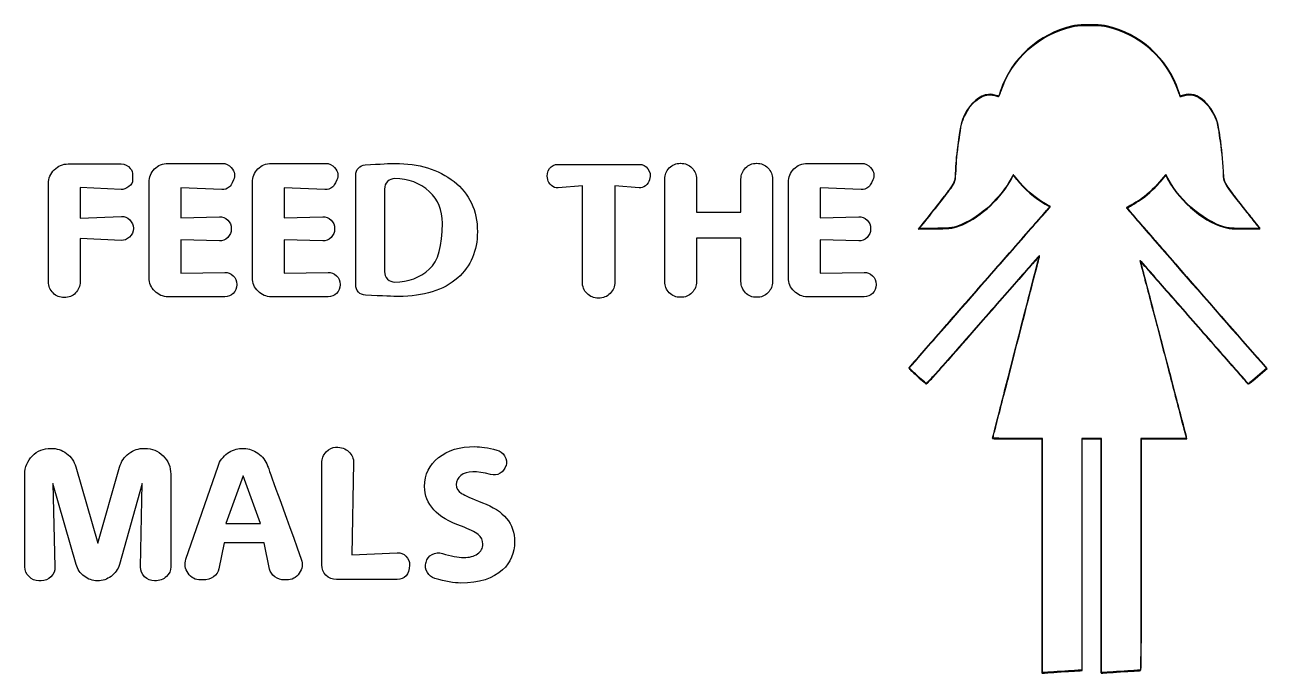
# Model space of a CAD drawing. Extents: x 0.6 to 15.9, y 0.6 to 4.8.
# Drawn here: x 7.96 to 15.92, y 0.64 to 4.8 of the extents above; entities that cross this region are included whole.
import ezdxf

# ---------------------------------------------------------------- set-up
doc = ezdxf.new("R2010")
doc.units = 0
doc.layers.add('Layer_1', color=7, linetype='CONTINUOUS')

msp = doc.modelspace()

# ---------------------------------------------------------------- linework, layer by layer
at = {"layer": 'Layer_1', "color": 7}
for points in [[(14.78543, 4.795958)], [(14.785438, 4.799214)], [(10.139579, 3.900047)], [(11.310099, 3.805103)], [(10.329466, 3.148636)], [(9.51329, 1.970656)], [(9.24677, 1.600376), (9.467175, 1.600376), (9.357311, 1.904874)], [(11.097493, 1.483053)], [(14.481009, 1.39236)]]:
    msp.add_lwpolyline(points, close=True, dxfattribs=at)
for points in [[(8.234601, 3.906829), (8.573686, 3.906829)], [(8.875472, 3.910219), (9.22066, 3.910219)], [(9.538043, 3.910219), (9.883231, 3.910219)], [(11.376559, 3.904116), (11.896715, 3.904116)], [(12.1612, 3.910898), (12.163235, 3.910898)], [(12.65016, 3.910898), (12.651519, 3.910898)], [(12.975681, 3.910219), (13.320869, 3.910219)], [(8.648284, 3.830874), (8.648284, 3.801712)], [(10.079222, 3.130325), (10.079222, 3.835621)], [(15.28735, 3.814419), (15.273818, 3.839666), (15.2474, 3.806578)], [(15.285923, 3.813656), (15.273559, 3.836725), (15.248666, 3.805559)], [(15.249935, 3.804546), (15.273292, 3.833785), (15.284505, 3.81289)], [(8.108462, 3.15067), (8.108462, 3.780689)], [(8.573686, 3.742712), (8.311234, 3.754919), (8.311234, 3.55825), (8.576398, 3.570457)], [(8.75408, 3.175763), (8.75408, 3.788827)], [(9.219304, 3.742033), (8.958209, 3.754241), (8.958209, 3.561641), (9.204384, 3.567744)], [(9.416651, 3.175763), (9.416651, 3.788827)], [(9.881875, 3.742033), (9.62078, 3.754241), (9.62078, 3.561641), (9.866955, 3.567744)], [(10.263684, 3.745424), (10.263684, 3.215774)], [(11.532539, 3.149992), (11.532539, 3.765769), (11.37656, 3.753562)], [(11.896715, 3.753562), (11.740736, 3.765769), (11.740736, 3.149992)], [(11.963175, 3.807816), (11.963175, 3.805103)], [(12.06083, 3.152027), (12.06083, 3.809172)], [(12.264961, 3.597584), (12.549791, 3.597584), (12.549791, 3.809172)], [(12.264961, 3.809172), (12.264961, 3.597584)], [(12.752566, 3.809172), (12.752566, 3.152027)], [(12.854289, 3.175763), (12.854289, 3.788827)], [(13.319513, 3.742033), (13.058418, 3.754241), (13.058418, 3.561641), (13.304593, 3.567744)], [(14.501298, 3.648622), (14.530513, 3.632126), (14.524129, 3.625217)], [(14.52533, 3.624114), (14.533097, 3.632529), (14.502091, 3.650023)], [(14.526513, 3.623014), (14.53567, 3.632935), (14.502869, 3.65144)], [(13.727511, 3.539557), (13.686749, 3.488849), (13.791703, 3.490164)], [(13.791677, 3.491794), (13.690162, 3.490518), (13.728771, 3.538534)], [(13.791647, 3.493412), (13.693603, 3.492192), (13.730014, 3.537521)], [(8.311236, 3.428041), (8.311236, 3.15067)], [(8.576398, 3.415834), (8.311236, 3.428041)], [(8.653031, 3.493824), (8.653031, 3.492467)], [(9.281017, 3.492467), (9.281017, 3.489755)], [(9.943588, 3.492467), (9.943588, 3.489755)], [(12.549791, 3.152027), (12.549791, 3.430754), (12.264961, 3.430754), (12.264961, 3.152027)], [(13.381226, 3.492467), (13.381226, 3.489755)], [(15.877934, 3.491335), (15.878173, 3.491598), (15.878389, 3.492005), (15.878484, 3.492555), (15.878436, 3.492961)], [(9.204384, 3.413122), (8.958209, 3.419225), (8.958209, 3.204924)], [(9.866955, 3.413122), (9.62078, 3.419225), (9.62078, 3.204924)], [(13.304593, 3.413122), (13.058418, 3.419225), (13.058418, 3.204924)], [(14.464381, 3.316904), (14.463879, 3.317454), (14.462947, 3.317741)], [(15.123178, 3.273299), (15.110841, 3.286018), (15.108116, 3.28444), (15.112634, 3.268493)], [(15.122017, 3.272168), (15.109678, 3.284889), (15.114204, 3.268929)], [(15.115771, 3.269382), (15.112997, 3.279161), (15.120863, 3.271032)], [(8.958209, 3.204924), (9.238971, 3.210349)], [(9.62078, 3.204924), (9.901542, 3.210349)], [(13.058418, 3.204924), (13.33918, 3.210349)], [(9.316282, 3.133716), (9.316282, 3.131003)], [(9.978853, 3.133716), (9.978853, 3.131003)], [(13.416491, 3.133716), (13.416491, 3.131003)], [(8.210189, 3.048945), (8.208831, 3.048945)], [(9.238971, 3.05437), (8.875472, 3.05437)], [(9.901542, 3.05437), (9.538043, 3.05437)], [(11.636298, 3.045554), (11.63562, 3.045554)], [(12.163235, 3.050979), (12.1612, 3.050979)], [(12.651519, 3.050979), (12.65016, 3.050979)], [(13.33918, 3.05437), (12.975681, 3.05437)], [(15.910544, 2.605446), (15.919748, 2.595022), (15.86249, 2.544984)], [(15.911754, 2.606528), (15.922037, 2.594864), (15.863563, 2.543754)], [(15.864622, 2.542549), (15.924343, 2.594715), (15.912963, 2.607601)], [(15.404209, 2.152257), (15.405907, 2.145347), (15.261864, 2.145347), (15.114164, 2.145347), (15.114164, 1.400464)], [(15.40579, 2.152636), (15.407966, 2.143729), (15.261875, 2.143729), (15.115784, 2.143729), (15.115784, 1.400458)], [(15.117396, 1.400469), (15.117396, 2.142124), (15.261869, 2.142124), (15.410023, 2.142124), (15.407369, 2.153026)], [(8.123044, 2.081876), (8.12508, 2.081876)], [(8.724581, 2.081876), (8.726616, 2.081876)], [(9.345104, 2.08052), (9.364093, 2.08052)], [(9.949353, 2.089336), (9.951387, 2.089336)], [(14.482623, 1.392358), (14.482623, 1.393075), (14.482623, 2.145346), (14.3223, 2.145346)], [(14.322302, 2.142121), (14.479398, 2.142121), (14.479398, 1.392361), (14.479398, 1.391644)], [(14.481008, 1.392361), (14.481008, 2.143729), (14.322313, 2.143729)], [(14.861559, 1.39236), (14.861559, 2.145347), (14.798395, 2.145347), (14.735232, 2.145347), (14.735232, 1.400464), (14.735232, 0.658785), (14.729566, 0.65876)], [(14.859931, 1.392361), (14.859931, 2.143729), (14.798396, 2.143729), (14.736862, 2.143729), (14.736862, 1.400458), (14.736862, 0.657186), (14.729575, 0.657149)], [(14.729592, 0.655538), (14.738486, 0.655587), (14.738486, 1.40047), (14.738486, 2.142125), (14.798398, 2.142125), (14.85831, 2.142125), (14.85831, 1.392365)], [(7.956893, 1.32097), (7.956893, 1.915725)], [(8.283771, 1.963197), (8.42483, 1.47288), (8.564533, 1.96184)], [(8.892768, 1.915725), (8.892768, 1.32097)], [(8.990422, 1.371155), (9.195907, 1.967944)], [(9.861191, 1.334532), (9.861191, 1.988289)], [(10.06532, 1.988289), (10.053791, 1.399638), (10.345404, 1.412524)], [(11.043237, 1.970656), (11.041883, 1.9693)], [(8.137285, 1.856724), (8.150171, 1.32097)], [(8.285809, 1.335891), (8.137285, 1.856724)], [(8.698135, 1.32097), (8.710342, 1.856724), (8.56318, 1.335891)], [(9.526854, 1.307407), (9.491589, 1.475593), (9.234563, 1.475593), (9.202011, 1.309442)], [(10.424071, 1.333178), (10.424071, 1.331819)], [(10.528509, 1.346741), (10.529863, 1.349454)], [(8.060652, 1.232131), (8.045733, 1.232131)], [(8.424833, 1.232131), (8.42212, 1.232131)], [(8.789686, 1.232131), (8.788331, 1.232131)], [(9.099607, 1.237556), (9.084687, 1.237556)], [(9.635361, 1.237556), (9.620441, 1.237556)], [(10.345404, 1.240267), (9.955456, 1.240267)]]:
    msp.add_lwpolyline(points, dxfattribs=at)
for points in [[(14.678619, 4.79185), (14.461346, 4.744505), (14.281799, 4.582895), (14.213429, 4.373088)], [(14.214972, 4.372576), (14.283158, 4.581822), (14.46225, 4.743044), (14.678956, 4.790266)], [(14.216506, 4.37208), (14.28451, 4.580764), (14.463144, 4.741593), (14.679282, 4.78869)], [(14.785438, 4.799214), (14.721808, 4.799214), (14.708035, 4.79826), (14.678619, 4.79185)], [(14.678956, 4.790266), (14.708301, 4.79666), (14.721828, 4.797591), (14.785441, 4.797591)], [(14.679282, 4.78869), (14.708558, 4.79507), (14.721833, 4.795958), (14.78543, 4.795958)], [(14.892662, 4.791803), (14.862889, 4.798248), (14.849108, 4.799214), (14.785438, 4.799214)], [(14.785438, 4.795962), (14.849076, 4.795962), (14.862331, 4.795063), (14.891969, 4.788647)], [(14.785441, 4.797591), (14.849096, 4.797591), (14.862612, 4.79666), (14.892317, 4.790229)], [(14.891969, 4.788647), (15.106529, 4.742199), (15.282973, 4.582824), (15.353717, 4.37151)], [(14.892317, 4.790229), (15.107446, 4.743659), (15.284326, 4.583866), (15.355249, 4.372016)], [(15.356777, 4.372538), (15.285674, 4.584924), (15.108361, 4.745109), (14.892662, 4.791803)], [(14.137428, 4.352958), (14.080333, 4.348661), (14.021687, 4.298298), (13.98399, 4.222041)], [(13.985449, 4.221327), (14.022976, 4.297239), (14.081311, 4.347104), (14.13754, 4.351335)], [(13.986899, 4.220603), (14.024255, 4.296169), (14.082296, 4.34556), (14.137659, 4.349727)], [(14.198128, 4.342845), (14.167361, 4.352697), (14.156972, 4.354429), (14.137428, 4.352958)], [(14.13754, 4.351335), (14.156952, 4.352796), (14.166904, 4.351133), (14.197625, 4.341296)], [(14.137659, 4.349727), (14.156938, 4.351178), (14.166442, 4.34958), (14.197117, 4.339758)], [(14.197117, 4.339758), (14.198722, 4.339244), (14.200437, 4.338993), (14.202066, 4.339733)], [(14.197625, 4.341296), (14.203411, 4.339443), (14.205262, 4.342781), (14.214972, 4.372576)], [(14.200734, 4.342678), (14.200086, 4.342383), (14.199417, 4.342433), (14.198128, 4.342845)], [(14.203412, 4.345858), (14.202291, 4.343836), (14.201384, 4.342973), (14.200734, 4.342678)], [(14.202066, 4.339733), (14.203694, 4.340474), (14.204947, 4.34197), (14.206226, 4.344276)], [(14.213429, 4.373088), (14.208578, 4.358203), (14.205654, 4.349901), (14.203412, 4.345858)], [(14.206226, 4.344276), (14.208783, 4.348887), (14.211647, 4.35717), (14.216506, 4.37208)], [(15.353717, 4.37151), (15.356544, 4.363066), (15.359236, 4.355259), (15.361295, 4.349492)], [(15.355249, 4.372016), (15.360898, 4.355144), (15.365997, 4.340861), (15.366581, 4.340277)], [(15.364331, 4.350591), (15.362283, 4.356329), (15.359598, 4.364111), (15.356777, 4.372538)], [(15.361295, 4.349492), (15.362325, 4.346608), (15.363196, 4.344241), (15.363853, 4.342535)], [(15.363853, 4.342535), (15.364182, 4.341681), (15.364445, 4.340993), (15.364666, 4.340479)], [(15.366866, 4.343682), (15.366226, 4.345345), (15.365356, 4.347722), (15.364331, 4.350591)], [(15.364666, 4.340479), (15.364776, 4.340221), (15.364882, 4.339998), (15.364977, 4.339809)], [(15.364977, 4.339809), (15.365073, 4.33962), (15.36502, 4.339551), (15.365431, 4.33914)], [(15.365431, 4.33914), (15.36544, 4.339131), (15.365697, 4.338919), (15.365814, 4.338853)], [(15.365814, 4.338853), (15.36593, 4.338787), (15.366031, 4.338741), (15.366125, 4.338709)], [(15.366125, 4.338709), (15.366312, 4.338644), (15.366471, 4.338606), (15.366603, 4.338589)], [(15.366581, 4.340277), (15.367165, 4.339693), (15.376512, 4.342202), (15.387351, 4.345854)], [(15.366603, 4.338589), (15.366866, 4.338556), (15.36707, 4.338576), (15.367296, 4.338589)], [(15.367607, 4.341889), (15.36742, 4.34233), (15.367163, 4.342911), (15.366866, 4.343682)], [(15.367296, 4.338589), (15.367749, 4.338616), (15.368249, 4.338692), (15.36885, 4.338805)], [(15.368252, 4.341985), (15.367956, 4.34193), (15.367816, 4.341917), (15.367607, 4.341889)], [(15.372699, 4.343037), (15.370841, 4.342538), (15.369305, 4.342181), (15.368252, 4.341985)], [(15.36885, 4.338805), (15.370052, 4.339029), (15.37163, 4.339392), (15.373536, 4.339904)], [(15.386828, 4.347388), (15.381436, 4.345571), (15.376416, 4.344035), (15.372699, 4.343037)], [(15.373536, 4.339904), (15.377348, 4.340928), (15.38241, 4.342492), (15.387856, 4.344327)], [(15.524535, 4.306936), (15.479666, 4.349762), (15.433993, 4.363276), (15.386828, 4.347388)], [(15.387351, 4.345854), (15.433958, 4.361554), (15.478818, 4.34834), (15.523415, 4.305773)], [(15.387856, 4.344327), (15.433904, 4.359839), (15.477962, 4.346901), (15.522288, 4.304593)], [(15.522288, 4.304593), (15.55783, 4.270669), (15.588646, 4.220045), (15.602904, 4.172122)], [(15.523415, 4.305773), (15.559201, 4.271617), (15.59011, 4.220822), (15.60446, 4.172588)], [(15.606011, 4.173055), (15.591569, 4.221601), (15.560564, 4.272548), (15.524535, 4.306936)], [(13.98399, 4.222041), (13.963551, 4.180696), (13.957223, 4.154767), (13.94514, 4.062842)], [(13.946755, 4.062633), (13.958834, 4.154526), (13.96507, 4.180103), (13.985449, 4.221327)], [(13.948361, 4.062408), (13.960435, 4.154268), (13.96658, 4.1795), (13.986899, 4.220603)], [(15.602904, 4.172122), (15.604663, 4.166209), (15.607835, 4.149517), (15.611391, 4.127798)], [(15.60446, 4.172588), (15.608143, 4.160207), (15.61698, 4.106233), (15.624097, 4.052647)], [(15.614594, 4.128324), (15.611032, 4.150083), (15.607936, 4.166587), (15.606011, 4.173055)], [(15.611391, 4.127798), (15.614947, 4.106078), (15.618927, 4.079218), (15.622484, 4.052442)], [(15.625711, 4.052848), (15.62215, 4.079658), (15.618157, 4.106565), (15.614594, 4.128324)], [(13.94514, 4.062842), (13.931192, 3.956726), (13.928921, 3.933523), (13.925847, 3.86649)], [(13.927464, 3.866418), (13.930537, 3.933431), (13.932808, 3.956525), (13.946755, 4.062633)], [(13.929067, 3.866343), (13.932139, 3.933337), (13.934414, 3.956307), (13.948361, 4.062408)], [(15.622484, 4.052442), (15.633715, 3.967878), (15.638134, 3.919206), (15.643211, 3.824269)], [(15.624097, 4.052647), (15.635331, 3.968058), (15.639761, 3.919303), (15.644839, 3.824346)], [(15.646463, 3.824437), (15.641383, 3.919415), (15.636949, 3.968234), (15.625711, 4.052848)], [(8.145761, 3.869529), (8.170627, 3.894395), (8.200241, 3.906829), (8.234601, 3.906829)], [(8.573686, 3.906829), (8.598552, 3.906829), (8.618445, 3.897334), (8.633365, 3.878345)], [(8.788667, 3.874276), (8.811725, 3.898238), (8.84066, 3.910219), (8.875472, 3.910219)], [(9.22066, 3.910219), (9.246431, 3.910219), (9.26655, 3.901177), (9.281017, 3.883093)], [(9.451238, 3.874276), (9.474296, 3.898238), (9.503231, 3.910219), (9.538043, 3.910219)], [(9.883231, 3.910219), (9.909002, 3.910219), (9.929121, 3.901177), (9.943588, 3.883093)], [(10.139579, 3.900047), (10.236783, 3.906828), (10.300757, 3.910219), (10.331501, 3.910219)], [(10.331501, 3.910219), (10.48341, 3.910219), (10.609324, 3.871338), (10.709241, 3.793574)], [(11.321628, 3.876989), (11.335643, 3.895073), (11.353954, 3.904116), (11.376559, 3.904116)], [(11.896715, 3.904116), (11.919772, 3.904116), (11.938535, 3.894621), (11.953003, 3.875633)], [(12.089992, 3.881058), (12.109433, 3.900951), (12.133169, 3.910898), (12.1612, 3.910898)], [(12.163235, 3.910898), (12.191266, 3.910898), (12.215228, 3.900951), (12.235121, 3.881058)], [(12.578953, 3.881058), (12.597941, 3.900951), (12.621677, 3.910898), (12.65016, 3.910898)], [(12.651519, 3.910898), (12.67955, 3.910898), (12.703286, 3.900951), (12.722726, 3.881058)], [(12.888876, 3.874276), (12.911934, 3.898238), (12.940869, 3.910219), (12.975681, 3.910219)], [(13.320869, 3.910219), (13.34664, 3.910219), (13.366759, 3.901177), (13.381226, 3.883093)], [(8.108462, 3.780689), (8.108462, 3.81505), (8.120895, 3.844663), (8.145761, 3.869529)], [(8.633365, 3.878345), (8.643311, 3.866138), (8.648284, 3.850314), (8.648284, 3.830874)], [(8.75408, 3.788827), (8.75408, 3.821379), (8.765609, 3.849862), (8.788667, 3.874276)], [(9.281017, 3.883093), (9.303171, 3.855966), (9.307918, 3.829517), (9.295259, 3.803747)], [(9.416651, 3.788827), (9.416651, 3.821379), (9.42818, 3.849862), (9.451238, 3.874276)], [(9.943588, 3.883093), (9.965742, 3.855966), (9.970489, 3.829517), (9.95783, 3.803747)], [(10.079222, 3.835621), (10.079222, 3.852801), (10.085099, 3.867721), (10.096854, 3.88038)], [(10.096854, 3.88038), (10.108157, 3.891683), (10.122399, 3.898238), (10.139579, 3.900047)], [(11.310098, 3.807816), (11.303769, 3.835847), (11.307612, 3.858904), (11.321628, 3.876989)], [(11.953003, 3.875633), (11.96747, 3.856644), (11.970861, 3.834038), (11.963175, 3.807816)], [(12.06083, 3.809172), (12.06083, 3.837203), (12.070551, 3.861165), (12.089992, 3.881058)], [(12.235121, 3.881058), (12.255014, 3.861165), (12.264961, 3.837203), (12.264961, 3.809172)], [(12.549791, 3.809172), (12.549791, 3.837203), (12.559512, 3.861165), (12.578953, 3.881058)], [(12.722726, 3.881058), (12.742619, 3.861165), (12.752566, 3.837203), (12.752566, 3.809172)], [(12.854289, 3.788827), (12.854289, 3.821379), (12.865818, 3.849862), (12.888876, 3.874276)], [(13.381226, 3.883093), (13.40338, 3.855966), (13.408127, 3.829517), (13.395468, 3.803747)], [(13.895395, 3.752598), (13.922708, 3.793056), (13.924371, 3.798957), (13.927464, 3.866418)], [(13.925847, 3.86649), (13.924301, 3.832771), (13.923106, 3.814522), (13.918962, 3.799813)], [(13.922062, 3.798948), (13.926351, 3.814169), (13.92752, 3.832602), (13.929067, 3.866343)], [(14.290786, 3.829), (14.288455, 3.825165), (14.285523, 3.819902), (14.282538, 3.81413)], [(14.29669, 3.834296), (14.295642, 3.834289), (14.289925, 3.824885), (14.283985, 3.813397)], [(14.285414, 3.812651), (14.28837, 3.818367), (14.291292, 3.823564), (14.293567, 3.827306)], [(14.293775, 3.83359), (14.29295, 3.832462), (14.291952, 3.830917), (14.290786, 3.829)], [(14.293567, 3.827306), (14.294704, 3.829177), (14.295684, 3.830685), (14.296412, 3.831681)], [(14.294898, 3.834977), (14.294543, 3.834606), (14.294187, 3.834154), (14.293775, 3.83359)], [(14.295496, 3.835503), (14.295264, 3.835337), (14.295076, 3.835162), (14.294898, 3.834977)], [(14.296667, 3.835909), (14.295999, 3.835905), (14.295727, 3.835668), (14.295496, 3.835503)], [(14.296412, 3.831681), (14.296576, 3.831905), (14.29666, 3.831991), (14.296794, 3.832159)], [(14.297886, 3.835503), (14.297653, 3.835661), (14.297506, 3.835915), (14.296667, 3.835909)], [(14.319183, 3.807748), (14.30786, 3.822356), (14.297738, 3.834303), (14.29669, 3.834296)], [(14.296794, 3.832159), (14.297105, 3.831864), (14.297413, 3.831566), (14.29787, 3.831083)], [(14.29787, 3.831083), (14.299107, 3.829774), (14.300815, 3.827858), (14.302842, 3.825465)], [(14.298556, 3.834953), (14.298325, 3.835158), (14.29812, 3.835345), (14.297886, 3.835503)], [(14.300229, 3.833303), (14.299575, 3.833996), (14.299019, 3.834542), (14.298556, 3.834953)], [(14.305322, 3.827542), (14.303272, 3.829961), (14.301539, 3.831918), (14.300229, 3.833303)], [(14.302842, 3.825465), (14.306897, 3.82068), (14.312255, 3.814034), (14.317904, 3.806746)], [(14.320455, 3.808726), (14.314781, 3.816046), (14.309421, 3.822704), (14.305322, 3.827542)], [(15.671422, 3.76058), (15.651099, 3.791381), (15.647478, 3.805456), (15.646463, 3.824437)], [(8.623192, 3.761022), (8.606464, 3.747911), (8.589962, 3.741807), (8.573686, 3.742712)], [(8.648284, 3.801712), (8.648284, 3.787697), (8.63992, 3.774133), (8.623192, 3.761022)], [(9.26881, 3.758988), (9.253439, 3.746781), (9.236936, 3.741129), (9.219304, 3.742033)], [(9.295259, 3.803747), (9.2826, 3.777976), (9.273783, 3.763057), (9.26881, 3.758988)], [(9.931381, 3.758988), (9.916009, 3.746781), (9.899507, 3.741129), (9.881875, 3.742033)], [(9.95783, 3.803747), (9.945171, 3.777976), (9.936354, 3.763057), (9.931381, 3.758988)], [(10.282672, 3.793574), (10.270013, 3.780915), (10.263684, 3.764865), (10.263684, 3.745424)], [(10.329466, 3.812563), (10.311382, 3.812563), (10.295784, 3.806233), (10.282672, 3.793574)], [(10.330143, 3.812563), (10.330143, 3.812563), (10.329918, 3.812563), (10.329466, 3.812563)], [(10.551904, 3.72847), (10.490869, 3.784532), (10.416949, 3.812563), (10.330143, 3.812563)], [(10.709241, 3.793574), (10.809158, 3.715811), (10.859116, 3.60866), (10.859116, 3.472122)], [(11.310098, 3.805103), (11.310098, 3.805103), (11.310098, 3.806007), (11.310098, 3.807816)], [(11.333835, 3.76916), (11.320724, 3.780463), (11.312812, 3.792444), (11.310099, 3.805103)], [(11.37656, 3.753562), (11.361188, 3.752206), (11.346946, 3.757405), (11.333835, 3.76916)], [(11.937405, 3.767126), (11.923389, 3.756727), (11.909826, 3.752206), (11.896715, 3.753562)], [(11.963175, 3.805103), (11.959558, 3.790183), (11.950968, 3.777524), (11.937405, 3.767126)], [(13.369019, 3.758988), (13.353648, 3.746781), (13.337146, 3.741129), (13.319513, 3.742033)], [(13.395468, 3.803747), (13.382809, 3.777976), (13.373993, 3.763057), (13.369019, 3.758988)], [(13.89405, 3.753504), (13.878536, 3.730524), (13.802634, 3.632984), (13.727511, 3.539557)], [(13.728771, 3.538534), (13.803904, 3.631975), (13.879701, 3.729353), (13.895395, 3.752598)], [(13.730014, 3.537521), (13.805159, 3.630976), (13.880848, 3.728172), (13.896721, 3.751683)], [(13.918962, 3.799813), (13.914817, 3.785104), (13.907695, 3.773715), (13.89405, 3.753504)], [(13.896721, 3.751683), (13.910389, 3.77193), (13.917774, 3.783727), (13.922062, 3.798948)], [(14.282538, 3.81413), (14.220794, 3.694718), (14.087655, 3.570013), (13.968156, 3.519614)], [(14.283985, 3.813397), (14.222016, 3.693551), (14.088778, 3.568736), (13.968795, 3.518134)], [(13.96943, 3.516653), (14.089895, 3.567459), (14.223221, 3.692372), (14.285414, 3.812651)], [(14.317904, 3.806746), (14.363619, 3.747769), (14.435706, 3.685629), (14.501298, 3.648622)], [(14.502091, 3.650023), (14.436733, 3.686898), (14.36473, 3.748988), (14.319183, 3.807748)], [(14.502869, 3.65144), (14.437746, 3.688183), (14.365834, 3.750183), (14.320455, 3.808726)], [(15.2474, 3.806578), (15.215803, 3.767016), (15.15988, 3.713539), (15.12203, 3.686658)], [(15.248666, 3.805559), (15.216932, 3.765827), (15.161038, 3.712361), (15.122977, 3.68533)], [(15.123919, 3.684005), (15.162192, 3.711187), (15.218064, 3.764643), (15.249935, 3.804546)], [(15.284505, 3.81289), (15.367234, 3.65853), (15.53503, 3.520508), (15.672092, 3.494539)], [(15.672381, 3.496141), (15.536117, 3.521959), (15.368411, 3.659747), (15.285923, 3.813656)], [(15.672689, 3.497742), (15.537221, 3.523409), (15.369596, 3.660961), (15.28735, 3.814419)], [(15.643211, 3.824269), (15.644245, 3.804948), (15.648242, 3.789847), (15.668721, 3.758811)], [(15.644839, 3.824346), (15.646888, 3.786043), (15.660092, 3.766032), (15.79484, 3.597013)], [(15.668721, 3.758811), (15.689199, 3.727775), (15.726187, 3.680515), (15.793565, 3.596001)], [(15.796099, 3.598034), (15.728728, 3.68254), (15.691745, 3.72978), (15.671422, 3.76058)], [(10.635319, 3.525698), (10.635319, 3.609791), (10.607514, 3.677381), (10.551904, 3.72847)], [(15.122977, 3.68533), (15.097838, 3.667476), (15.034468, 3.629616), (15.023734, 3.626038)], [(15.12203, 3.686658), (15.109544, 3.67779), (15.087417, 3.663859), (15.067115, 3.651729)], [(15.068788, 3.648933), (15.089139, 3.661091), (15.111266, 3.675019), (15.123919, 3.684005)], [(13.62839, 2.598325), (13.630652, 2.601983), (14.507541, 3.60484), (14.52533, 3.624114)], [(14.524129, 3.625217), (14.521781, 3.622672), (14.506231, 3.605003), (14.480546, 3.575728)], [(14.482978, 3.573573), (14.508661, 3.602846), (14.524414, 3.62074), (14.526513, 3.623014)], [(15.023734, 3.626038), (15.021366, 3.625249), (15.655664, 2.89703), (15.911754, 2.606528)], [(15.023221, 3.627583), (15.023211, 3.62758), (15.022159, 3.625588), (15.022241, 3.625384)], [(15.022241, 3.625384), (15.022323, 3.625179), (15.022354, 3.625111), (15.022408, 3.625025)], [(15.022408, 3.625025), (15.022514, 3.624853), (15.022642, 3.624698), (15.02279, 3.624499)], [(15.02279, 3.624499), (15.023086, 3.624101), (15.023505, 3.623562), (15.024081, 3.622849)], [(15.039454, 3.635712), (15.031635, 3.631393), (15.025545, 3.628358), (15.023221, 3.627583)], [(15.024081, 3.622849), (15.025233, 3.621423), (15.026977, 3.619337), (15.029269, 3.616609)], [(15.026161, 3.625456), (15.029417, 3.626752), (15.034038, 3.629042), (15.041008, 3.632891)], [(15.026616, 3.624882), (15.026407, 3.62514), (15.026328, 3.625246), (15.026161, 3.625456)], [(15.031732, 3.61869), (15.029446, 3.62141), (15.027741, 3.623489), (15.026616, 3.624882)], [(15.029269, 3.616609), (15.033854, 3.611153), (15.040661, 3.603149), (15.049471, 3.592869)], [(15.051934, 3.594974), (15.043126, 3.60525), (15.036303, 3.61325), (15.031732, 3.61869)], [(15.067115, 3.651729), (15.056963, 3.645665), (15.047273, 3.64003), (15.039454, 3.635712)], [(15.041008, 3.632891), (15.048875, 3.637236), (15.058613, 3.642854), (15.068788, 3.648933)], [(15.049471, 3.592869), (15.067092, 3.57231), (15.092686, 3.542666), (15.124253, 3.506205)], [(15.126692, 3.50831), (15.095126, 3.544769), (15.069548, 3.574423), (15.051934, 3.594974)], [(15.793565, 3.596001), (15.816121, 3.567709), (15.836629, 3.541819), (15.851493, 3.522893)], [(15.79484, 3.597013), (15.839956, 3.540423), (15.876868, 3.493422), (15.876868, 3.492567)], [(15.854051, 3.524901), (15.839179, 3.543837), (15.818659, 3.569737), (15.796099, 3.598034)], [(8.576398, 3.570457), (8.596291, 3.571361), (8.613924, 3.563901), (8.629296, 3.548077)], [(8.629296, 3.548077), (8.644667, 3.532253), (8.652579, 3.514169), (8.653031, 3.493824)], [(9.204384, 3.567744), (9.224729, 3.568196), (9.242588, 3.561189), (9.25796, 3.546721)], [(9.25796, 3.546721), (9.273331, 3.532253), (9.281017, 3.514169), (9.281017, 3.492467)], [(9.866955, 3.567744), (9.8873, 3.568196), (9.905159, 3.561189), (9.920531, 3.546721)], [(9.920531, 3.546721), (9.935902, 3.532253), (9.943588, 3.514169), (9.943588, 3.492467)], [(10.551904, 3.232729), (10.607514, 3.283365), (10.635319, 3.381022), (10.635319, 3.525698)], [(13.304593, 3.567744), (13.324938, 3.568196), (13.342797, 3.561189), (13.358169, 3.546721)], [(13.358169, 3.546721), (13.373541, 3.532253), (13.381226, 3.514169), (13.381226, 3.492467)], [(13.968795, 3.518134), (13.912716, 3.494483), (13.904138, 3.493207), (13.791677, 3.491794)], [(13.968156, 3.519614), (13.940134, 3.507796), (13.924183, 3.501644), (13.901143, 3.498217)], [(13.901629, 3.495017), (13.925013, 3.498495), (13.941373, 3.50482), (13.96943, 3.516653)], [(14.480546, 3.575728), (14.454861, 3.546454), (14.419161, 3.505684), (14.376788, 3.457291)], [(14.379196, 3.455136), (14.421568, 3.503528), (14.457294, 3.5443), (14.482978, 3.573573)], [(15.124253, 3.506205), (15.187389, 3.433282), (15.274446, 3.333093), (15.369591, 3.223859)], [(15.372054, 3.225987), (15.276909, 3.335219), (15.189824, 3.435391), (15.126692, 3.50831)], [(15.851493, 3.522893), (15.858925, 3.513429), (15.864953, 3.505703), (15.869112, 3.5003)], [(15.87167, 3.502285), (15.867499, 3.507704), (15.861486, 3.515433), (15.854051, 3.524901)], [(8.628617, 3.437536), (8.612341, 3.422164), (8.594935, 3.41493), (8.576398, 3.415834)], [(8.653031, 3.492467), (8.653031, 3.471218), (8.644893, 3.452908), (8.628617, 3.437536)], [(9.25796, 3.434823), (9.242588, 3.419903), (9.224729, 3.41267), (9.204384, 3.413122)], [(9.281017, 3.489755), (9.281017, 3.468053), (9.273331, 3.449743), (9.25796, 3.434823)], [(9.920531, 3.434823), (9.905159, 3.419903), (9.8873, 3.41267), (9.866955, 3.413122)], [(9.943588, 3.489755), (9.943588, 3.468053), (9.935902, 3.449743), (9.920531, 3.434823)], [(10.859116, 3.472122), (10.859116, 3.349148), (10.81707, 3.250135), (10.732977, 3.175084)], [(13.358169, 3.434823), (13.342797, 3.419903), (13.324938, 3.41267), (13.304593, 3.413122)], [(13.381226, 3.489755), (13.381226, 3.468053), (13.373541, 3.449743), (13.358169, 3.434823)], [(13.901143, 3.498217), (13.878104, 3.494791), (13.847872, 3.494118), (13.791647, 3.493412)], [(13.791703, 3.490164), (13.847939, 3.490871), (13.878244, 3.491539), (13.901629, 3.495017)], [(14.376788, 3.457291), (14.292042, 3.360505), (14.180681, 3.233217), (14.069817, 3.106426)], [(14.072248, 3.104295), (14.183113, 3.231085), (14.294451, 3.358351), (14.379196, 3.455136)], [(15.672092, 3.494539), (15.692862, 3.490604), (15.720755, 3.489399), (15.788162, 3.489399)], [(15.788163, 3.49101), (15.720776, 3.49101), (15.692951, 3.492243), (15.672381, 3.496141)], [(15.788162, 3.492626), (15.720795, 3.492626), (15.693058, 3.493883), (15.672689, 3.497742)], [(15.850776, 3.49308), (15.834712, 3.492798), (15.812548, 3.492626), (15.788162, 3.492626)], [(15.788162, 3.489399), (15.812564, 3.489399), (15.834755, 3.489571), (15.850847, 3.489853)], [(15.876868, 3.492567), (15.876868, 3.491711), (15.836951, 3.49101), (15.788163, 3.49101)], [(15.869806, 3.493582), (15.865325, 3.493397), (15.858807, 3.493221), (15.850776, 3.49308)], [(15.850847, 3.489853), (15.858893, 3.489994), (15.865397, 3.490168), (15.869925, 3.490355)], [(15.869112, 3.5003), (15.871192, 3.497598), (15.872807, 3.495476), (15.873894, 3.494012)], [(15.874037, 3.493821), (15.872926, 3.49374), (15.871659, 3.493659), (15.869806, 3.493582)], [(15.869925, 3.490355), (15.87219, 3.490448), (15.873952, 3.490537), (15.875185, 3.490642)], [(15.8765, 3.495949), (15.875392, 3.497441), (15.873756, 3.499576), (15.87167, 3.502285)], [(15.873894, 3.494012), (15.873957, 3.493928), (15.873978, 3.493901), (15.874037, 3.493821)], [(15.875185, 3.490642), (15.875802, 3.490695), (15.876298, 3.490743), (15.876691, 3.490809)], [(15.877767, 3.49418), (15.877467, 3.494612), (15.877054, 3.495203), (15.8765, 3.495949)], [(15.876691, 3.490809), (15.876888, 3.490844), (15.877055, 3.490873), (15.877289, 3.490953)], [(15.877289, 3.490953), (15.877406, 3.490993), (15.87754, 3.491036), (15.877767, 3.491192)], [(15.878149, 3.49363), (15.878049, 3.493793), (15.877917, 3.493964), (15.877767, 3.49418)], [(15.877767, 3.491192), (15.877824, 3.491231), (15.877931, 3.491332), (15.877934, 3.491335)], [(15.878293, 3.493368), (15.878239, 3.493475), (15.878199, 3.493549), (15.878149, 3.49363)], [(15.878388, 3.493152), (15.878352, 3.493253), (15.87832, 3.493314), (15.878293, 3.493368)], [(15.878436, 3.492961), (15.878435, 3.492966), (15.878407, 3.493102), (15.878388, 3.493152)], [(14.462947, 3.316123), (14.462422, 3.316123), (14.299965, 3.130955), (14.101932, 2.904639)], [(14.163619, 2.146998), (14.163619, 2.149785), (14.441379, 3.232124), (14.45804, 3.294262)], [(14.456472, 3.294673), (14.448115, 3.263506), (14.374533, 2.977482), (14.30301, 2.698781)], [(14.306139, 2.697965), (14.377662, 2.976665), (14.451296, 3.262862), (14.459601, 3.293833)], [(14.432939, 3.284724), (14.41454, 3.263827), (14.388006, 3.233606), (14.355288, 3.196315)], [(14.35771, 3.19419), (14.390427, 3.23148), (14.416988, 3.261681), (14.435386, 3.282576)], [(14.454193, 3.308799), (14.449312, 3.303291), (14.442139, 3.295173), (14.432939, 3.284724)], [(14.435386, 3.282576), (14.444584, 3.293023), (14.451738, 3.301148), (14.456615, 3.30665)], [(14.459764, 3.315063), (14.458492, 3.313646), (14.456634, 3.311553), (14.454193, 3.308799)], [(14.460321, 3.310045), (14.45944, 3.306116), (14.458079, 3.300667), (14.456472, 3.294673)], [(14.456615, 3.30665), (14.458325, 3.308579), (14.459376, 3.309776), (14.460512, 3.311049)], [(14.45804, 3.294262), (14.461264, 3.306285), (14.463472, 3.316123), (14.462947, 3.316123)], [(14.459601, 3.293833), (14.461218, 3.299863), (14.462577, 3.305354), (14.463474, 3.309349)], [(14.461222, 3.316688), (14.460884, 3.316321), (14.460399, 3.315771), (14.459764, 3.315063)], [(14.460512, 3.311049), (14.460426, 3.31066), (14.460414, 3.310472), (14.460321, 3.310045)], [(14.461628, 3.317119), (14.461518, 3.317011), (14.461391, 3.316872), (14.461222, 3.316688)], [(14.461796, 3.317262), (14.461735, 3.317208), (14.461686, 3.317173), (14.461628, 3.317119)], [(14.461918, 3.317382), (14.461857, 3.317328), (14.461833, 3.31729), (14.461796, 3.317262)], [(14.462947, 3.317741), (14.462944, 3.317741), (14.461986, 3.317436), (14.461918, 3.317382)], [(14.463474, 3.309349), (14.463922, 3.311347), (14.464261, 3.312963), (14.464455, 3.314131)], [(14.464549, 3.316521), (14.464512, 3.316626), (14.464387, 3.316894), (14.464381, 3.316904)], [(14.464455, 3.314131), (14.464553, 3.314715), (14.464599, 3.315181), (14.464622, 3.315589)], [(14.464622, 3.316259), (14.464611, 3.316333), (14.464586, 3.316417), (14.464549, 3.316521)], [(14.464622, 3.315589), (14.464634, 3.315793), (14.464671, 3.315961), (14.464622, 3.316259)], [(15.112634, 3.268493), (15.113105, 3.266833), (15.118051, 3.248132), (15.12619, 3.217092)], [(15.114204, 3.268929), (15.118415, 3.254078), (15.400996, 2.17226), (15.40579, 2.152636)], [(15.129326, 3.21791), (15.121187, 3.248951), (15.116352, 3.26733), (15.115771, 3.269382)], [(15.120863, 3.271032), (15.121598, 3.270274), (15.124813, 3.266693), (15.130043, 3.2608)], [(15.465606, 2.880524), (15.283418, 3.088931), (15.128803, 3.265171), (15.122017, 3.272168)], [(15.132478, 3.262947), (15.127242, 3.268845), (15.124139, 3.272308), (15.123178, 3.273299)], [(9.238971, 3.210349), (9.258864, 3.210801), (9.276722, 3.203794), (9.292546, 3.189326)], [(9.292546, 3.189326), (9.30837, 3.174858), (9.316282, 3.156322), (9.316282, 3.133716)], [(9.901542, 3.210349), (9.921435, 3.210801), (9.939293, 3.203794), (9.955117, 3.189326)], [(9.955117, 3.189326), (9.970941, 3.174858), (9.978853, 3.156322), (9.978853, 3.133716)], [(10.263684, 3.215774), (10.263684, 3.197238), (10.270013, 3.181414), (10.282672, 3.168303)], [(10.330143, 3.148636), (10.416949, 3.148636), (10.490869, 3.176667), (10.551904, 3.232729)], [(13.33918, 3.210349), (13.359073, 3.210801), (13.376931, 3.203794), (13.392756, 3.189326)], [(13.392756, 3.189326), (13.408579, 3.174858), (13.416491, 3.156322), (13.416491, 3.133716)], [(14.355288, 3.196315), (14.289853, 3.121732), (14.199715, 3.018855), (14.100698, 2.905696)], [(14.103144, 2.903572), (14.20216, 3.016729), (14.292277, 3.119609), (14.35771, 3.19419)], [(15.12619, 3.217092), (15.134329, 3.186052), (15.145722, 3.142506), (15.159302, 3.090598)], [(15.162438, 3.091416), (15.148858, 3.143324), (15.137465, 3.186869), (15.129326, 3.21791)], [(15.130043, 3.2608), (15.135274, 3.254907), (15.14258, 3.246651), (15.151727, 3.236271)], [(15.154162, 3.238394), (15.145013, 3.248776), (15.137713, 3.257049), (15.132478, 3.262947)], [(15.151727, 3.236271), (15.170022, 3.21551), (15.195683, 3.186294), (15.226821, 3.150802)], [(15.229255, 3.152949), (15.198117, 3.188442), (15.172459, 3.21763), (15.154162, 3.238394)], [(15.369591, 3.223859), (15.559882, 3.005391), (15.782493, 2.750703), (15.910544, 2.605446)], [(15.912963, 2.607601), (15.784919, 2.752843), (15.562342, 3.007523), (15.372054, 3.225987)], [(8.138301, 3.078784), (8.118408, 3.098677), (8.108462, 3.122639), (8.108462, 3.15067)], [(8.311236, 3.15067), (8.311236, 3.122639), (8.301515, 3.098677), (8.282075, 3.078784)], [(8.790023, 3.090313), (8.766061, 3.114275), (8.75408, 3.142758), (8.75408, 3.175763)], [(9.316282, 3.131003), (9.316282, 3.109754), (9.308822, 3.091444), (9.293903, 3.076072)], [(9.452594, 3.090313), (9.428632, 3.114275), (9.416651, 3.142758), (9.416651, 3.175763)], [(9.978853, 3.131003), (9.978853, 3.109754), (9.971393, 3.091444), (9.956474, 3.076072)], [(10.096176, 3.08421), (10.084873, 3.096869), (10.079222, 3.112241), (10.079222, 3.130325)], [(10.282672, 3.168303), (10.295784, 3.155191), (10.311382, 3.148636), (10.329466, 3.148636)], [(10.329466, 3.148636), (10.329466, 3.148636), (10.329692, 3.148636), (10.330143, 3.148636)], [(10.732977, 3.175084), (10.642102, 3.095965), (10.515737, 3.056405), (10.35388, 3.056405)], [(11.562378, 3.075393), (11.542485, 3.095286), (11.532539, 3.120153), (11.532539, 3.149992)], [(11.740736, 3.149992), (11.740736, 3.120605), (11.730789, 3.095739), (11.710896, 3.075393)], [(12.089992, 3.080141), (12.070551, 3.100034), (12.06083, 3.123996), (12.06083, 3.152027)], [(12.264961, 3.152027), (12.264961, 3.123996), (12.255014, 3.100034), (12.235121, 3.080141)], [(12.578274, 3.080141), (12.559286, 3.100034), (12.549791, 3.123996), (12.549791, 3.152027)], [(12.752566, 3.152027), (12.752566, 3.123996), (12.742619, 3.100034), (12.722726, 3.080141)], [(12.890232, 3.090313), (12.86627, 3.114275), (12.854289, 3.142758), (12.854289, 3.175763)], [(13.416491, 3.131003), (13.416491, 3.109754), (13.409031, 3.091444), (13.394112, 3.076072)], [(15.226821, 3.150802), (15.289095, 3.079817), (15.373295, 2.983656), (15.464388, 2.879453)], [(15.466823, 2.8816), (15.375728, 2.985804), (15.291531, 3.081962), (15.229255, 3.152949)], [(8.208831, 3.048945), (8.181252, 3.048945), (8.157742, 3.058891), (8.138301, 3.078784)], [(8.282075, 3.078784), (8.262634, 3.058891), (8.238672, 3.048945), (8.210189, 3.048945)], [(8.875472, 3.05437), (8.842468, 3.05437), (8.813985, 3.066351), (8.790023, 3.090313)], [(9.293903, 3.076072), (9.278983, 3.061152), (9.260672, 3.053918), (9.238971, 3.05437)], [(9.538043, 3.05437), (9.505039, 3.05437), (9.476556, 3.066351), (9.452594, 3.090313)], [(9.956474, 3.076072), (9.941554, 3.061152), (9.923243, 3.053918), (9.901542, 3.05437)], [(10.140935, 3.064543), (10.122851, 3.065447), (10.107931, 3.072003), (10.096176, 3.08421)], [(10.35388, 3.056405), (10.324041, 3.056405), (10.253059, 3.059117), (10.140935, 3.064543)], [(11.63562, 3.045554), (11.606685, 3.045554), (11.582271, 3.055501), (11.562378, 3.075393)], [(11.710896, 3.075393), (11.691004, 3.055501), (11.666137, 3.045554), (11.636298, 3.045554)], [(12.1612, 3.050979), (12.133169, 3.050979), (12.109433, 3.0607), (12.089992, 3.080141)], [(12.235121, 3.080141), (12.21568, 3.0607), (12.191718, 3.050979), (12.163235, 3.050979)], [(12.65016, 3.050979), (12.621677, 3.050979), (12.597715, 3.0607), (12.578274, 3.080141)], [(12.722726, 3.080141), (12.702833, 3.0607), (12.679098, 3.050979), (12.651519, 3.050979)], [(12.975681, 3.05437), (12.942677, 3.05437), (12.914194, 3.066351), (12.890232, 3.090313)], [(13.394112, 3.076072), (13.379192, 3.061152), (13.360881, 3.053918), (13.33918, 3.05437)], [(14.069817, 3.106426), (13.958952, 2.979635), (13.848567, 2.853336), (13.765763, 2.758502)], [(13.768194, 2.75637), (13.850998, 2.851203), (13.961384, 2.977505), (14.072248, 3.104295)], [(15.159302, 3.090598), (15.186461, 2.986783), (15.222321, 2.84955), (15.258207, 2.712168)], [(15.261343, 2.712985), (15.225457, 2.850368), (15.189597, 2.9876), (15.162438, 3.091416)], [(14.101932, 2.904639), (13.780187, 2.536942), (13.741307, 2.49363), (13.736565, 2.497622)], [(14.100698, 2.905696), (13.939827, 2.721849), (13.84967, 2.619091), (13.799154, 2.562816)], [(13.801576, 2.560668), (13.852122, 2.616975), (13.942272, 2.719723), (14.103144, 2.903572)], [(15.464388, 2.879453), (15.555482, 2.775249), (15.638756, 2.680034), (15.699542, 2.610542)], [(15.800973, 2.497123), (15.798708, 2.499586), (15.647793, 2.672116), (15.465606, 2.880524)], [(15.701976, 2.612665), (15.641191, 2.682157), (15.557916, 2.777396), (15.466823, 2.8816)], [(13.765763, 2.758502), (13.72436, 2.711085), (13.689868, 2.671533), (13.665638, 2.643722)], [(13.66807, 2.641591), (13.692298, 2.6694), (13.726792, 2.708954), (13.768194, 2.75637)], [(15.258207, 2.712168), (15.294092, 2.574786), (15.329999, 2.437241), (15.357231, 2.332829)], [(15.360367, 2.333671), (15.333135, 2.438083), (15.297228, 2.575603), (15.261343, 2.712985)], [(13.665638, 2.643722), (13.653524, 2.629817), (13.64398, 2.618856), (13.637428, 2.611304)], [(13.639859, 2.609173), (13.646409, 2.616722), (13.655956, 2.627687), (13.66807, 2.641591)], [(14.30301, 2.698781), (14.267249, 2.55943), (14.232008, 2.42194), (14.205707, 2.319107)], [(14.208836, 2.318292), (14.235136, 2.421123), (14.270378, 2.558615), (14.306139, 2.697965)], [(13.736565, 2.497622), (13.678051, 2.546892), (13.626348, 2.595023), (13.62839, 2.598325)], [(13.627004, 2.599183), (13.626623, 2.598567), (13.626678, 2.597972), (13.626765, 2.597557)], [(13.626765, 2.597557), (13.626851, 2.597142), (13.627015, 2.596809), (13.627196, 2.596458)], [(13.627362, 2.599614), (13.62723, 2.599454), (13.627252, 2.599577), (13.627004, 2.599183)], [(13.627196, 2.596458), (13.627558, 2.595754), (13.628075, 2.594998), (13.628774, 2.594091)], [(13.627889, 2.600259), (13.627658, 2.599987), (13.627494, 2.599773), (13.627362, 2.599614)], [(13.629873, 2.602602), (13.629009, 2.601598), (13.628349, 2.600802), (13.627889, 2.600259)], [(13.628774, 2.594091), (13.630172, 2.592278), (13.63228, 2.589909), (13.635037, 2.587014)], [(13.637428, 2.611304), (13.634151, 2.607528), (13.631602, 2.60461), (13.629873, 2.602602)], [(13.630105, 2.597864), (13.63019, 2.597962), (13.630255, 2.598042), (13.630368, 2.598175)], [(13.631324, 2.596047), (13.630714, 2.596838), (13.630314, 2.597471), (13.630105, 2.597864)], [(13.630368, 2.598175), (13.630818, 2.598706), (13.631467, 2.599469), (13.632328, 2.60047)], [(13.637372, 2.589234), (13.634656, 2.592085), (13.632591, 2.594404), (13.631324, 2.596047)], [(13.632328, 2.60047), (13.634052, 2.602472), (13.636584, 2.605398), (13.639859, 2.609173)], [(13.635037, 2.587014), (13.640553, 2.581225), (13.648652, 2.57333), (13.658658, 2.564015)], [(13.660873, 2.566402), (13.650895, 2.575691), (13.642806, 2.58353), (13.637372, 2.589234)], [(13.658658, 2.564015), (13.67867, 2.545385), (13.706244, 2.521032), (13.73552, 2.496381)], [(13.737592, 2.498864), (13.708354, 2.523482), (13.680831, 2.547824), (13.660873, 2.566402)], [(13.799154, 2.562816), (13.773896, 2.534679), (13.758543, 2.518167), (13.749259, 2.508977)], [(13.751538, 2.506685), (13.760932, 2.515984), (13.776304, 2.532514), (13.801576, 2.560668)], [(15.699542, 2.610542), (15.729934, 2.575796), (15.754715, 2.547481), (15.772029, 2.527703)], [(15.774463, 2.529826), (15.75715, 2.549603), (15.732368, 2.57792), (15.701976, 2.612665)], [(13.73552, 2.496381), (13.736301, 2.495724), (13.73747, 2.495675), (13.738389, 2.49595)], [(13.737449, 2.499031), (13.73712, 2.498933), (13.7374, 2.499022), (13.737592, 2.498864)], [(13.739481, 2.500203), (13.738485, 2.499496), (13.737778, 2.49913), (13.737449, 2.499031)], [(13.738389, 2.49595), (13.739308, 2.496227), (13.740229, 2.496738), (13.741377, 2.497552)], [(13.749259, 2.508977), (13.744617, 2.504382), (13.741474, 2.501615), (13.739481, 2.500203)], [(13.741377, 2.497552), (13.743675, 2.499181), (13.746841, 2.502036), (13.751538, 2.506685)], [(15.772029, 2.527703), (15.780686, 2.517814), (15.787483, 2.510041), (15.792183, 2.50468)], [(15.794593, 2.506827), (15.789894, 2.512187), (15.78312, 2.519938), (15.774463, 2.529826)], [(15.792183, 2.50468), (15.796882, 2.499319), (15.799348, 2.496502), (15.799785, 2.496026)], [(15.802172, 2.498221), (15.802043, 2.49836), (15.799292, 2.501468), (15.794593, 2.506827)], [(15.799785, 2.496026), (15.800447, 2.495306), (15.801441, 2.494781), (15.802511, 2.494687)], [(15.863563, 2.543754), (15.814796, 2.501129), (15.804406, 2.493388), (15.800973, 2.497123)], [(15.802793, 2.49791), (15.802447, 2.497934), (15.802369, 2.498008), (15.802172, 2.498221)], [(15.802511, 2.494687), (15.80358, 2.494589), (15.804678, 2.494844), (15.80593, 2.495332)], [(15.804754, 2.498341), (15.803786, 2.497962), (15.803139, 2.497879), (15.802793, 2.49791)], [(15.814293, 2.504341), (15.809779, 2.500979), (15.806689, 2.499096), (15.804754, 2.498341)], [(15.80593, 2.495332), (15.808432, 2.496309), (15.811624, 2.498329), (15.816234, 2.501763)], [(15.86249, 2.544984), (15.838113, 2.523677), (15.823319, 2.511066), (15.814293, 2.504341)], [(15.816234, 2.501763), (15.825452, 2.508631), (15.840232, 2.521231), (15.864622, 2.542549)], [(14.205707, 2.319107), (14.192557, 2.267691), (14.181634, 2.224941), (14.174006, 2.194956)], [(14.177159, 2.194141), (14.184786, 2.224123), (14.195686, 2.266876), (14.208836, 2.318292)], [(15.357231, 2.332829), (15.384463, 2.228417), (15.403067, 2.156932), (15.404209, 2.152257)], [(15.407369, 2.153026), (15.406114, 2.158163), (15.387599, 2.229258), (15.360367, 2.333671)], [(14.165184, 2.160052), (14.164165, 2.156002), (14.163369, 2.152888), (14.162841, 2.150751)], [(14.174006, 2.194956), (14.170192, 2.179964), (14.167223, 2.16815), (14.165184, 2.160052)], [(14.165994, 2.14996), (14.166519, 2.152086), (14.167294, 2.155213), (14.168313, 2.15926)], [(14.168313, 2.15926), (14.170351, 2.167353), (14.173345, 2.17915), (14.177159, 2.194141)], [(8.005043, 2.033726), (8.037143, 2.065826), (8.076476, 2.081876), (8.123044, 2.081876)], [(8.12508, 2.081876), (8.161701, 2.081876), (8.194705, 2.071025), (8.224092, 2.049324)], [(8.624212, 2.048646), (8.654051, 2.071251), (8.687507, 2.082328), (8.724581, 2.081876)], [(8.726616, 2.081876), (8.77228, 2.081876), (8.811161, 2.065826), (8.843261, 2.033726)], [(9.256942, 2.050002), (9.285878, 2.070347), (9.315265, 2.08052), (9.345104, 2.08052)], [(9.364093, 2.08052), (9.39348, 2.08052), (9.422642, 2.070347), (9.451577, 2.050002)], [(9.890352, 2.058818), (9.909793, 2.079163), (9.92946, 2.089336), (9.949353, 2.089336)], [(9.951387, 2.089336), (9.9862, 2.089336), (10.014005, 2.079616), (10.034802, 2.060175)], [(10.609887, 2.022197), (10.669114, 2.070121), (10.747104, 2.093631), (10.843856, 2.092726)], [(10.843856, 2.092726), (10.878668, 2.092726), (10.925462, 2.085493), (10.984237, 2.071025)], [(14.162052, 2.147381), (14.16204, 2.147307), (14.162003, 2.147009), (14.162003, 2.146999)], [(14.162003, 2.146999), (14.162003, 2.146085), (14.162619, 2.145617), (14.162936, 2.145421)], [(14.162101, 2.147619), (14.162076, 2.147534), (14.162064, 2.147448), (14.162052, 2.147381)], [(14.162244, 2.148289), (14.162171, 2.148004), (14.162134, 2.147788), (14.162101, 2.147619)], [(14.162841, 2.150751), (14.162578, 2.149683), (14.16238, 2.148861), (14.162244, 2.148289)], [(14.162936, 2.145421), (14.163253, 2.145225), (14.16351, 2.145148), (14.163796, 2.145062)], [(14.322313, 2.143729), (14.217698, 2.143729), (14.163619, 2.144843), (14.163619, 2.146998)], [(14.163796, 2.145062), (14.164369, 2.144891), (14.16504, 2.144756), (14.165924, 2.144631)], [(14.165516, 2.147999), (14.165643, 2.148528), (14.165781, 2.149097), (14.165994, 2.14996)], [(14.166376, 2.147832), (14.165964, 2.147893), (14.1658, 2.147942), (14.165516, 2.147999)], [(14.165924, 2.144631), (14.167691, 2.144383), (14.170224, 2.144168), (14.173598, 2.143962)], [(14.173787, 2.147187), (14.170457, 2.147389), (14.167976, 2.147608), (14.166376, 2.147832)], [(14.173598, 2.143962), (14.180346, 2.143552), (14.190388, 2.143208), (14.203697, 2.142934)], [(14.203767, 2.146183), (14.19048, 2.146457), (14.180449, 2.146783), (14.173787, 2.147187)], [(14.203697, 2.142934), (14.230316, 2.142385), (14.269989, 2.142121), (14.322302, 2.142121)], [(14.3223, 2.145346), (14.269999, 2.145346), (14.230342, 2.145634), (14.203767, 2.146183)], [(7.956893, 1.915725), (7.956893, 1.96184), (7.972943, 2.001174), (8.005043, 2.033726)], [(8.224092, 2.049324), (8.253479, 2.027623), (8.273372, 1.998913), (8.283771, 1.963197)], [(8.564533, 1.96184), (8.574479, 1.997557), (8.594372, 2.026492), (8.624212, 2.048646)], [(8.843261, 2.033726), (8.876266, 2.001626), (8.892768, 1.962292), (8.892768, 1.915725)], [(9.195907, 1.967944), (9.207662, 2.002304), (9.228007, 2.029657), (9.256942, 2.050002)], [(9.451577, 2.050002), (9.480964, 2.029657), (9.501535, 2.003209), (9.51329, 1.970656)], [(9.861191, 1.988289), (9.861191, 2.015416), (9.870911, 2.038925), (9.890352, 2.058818)], [(10.034802, 2.060175), (10.055599, 2.040734), (10.065772, 2.016772), (10.06532, 1.988289)], [(10.521047, 1.837057), (10.521047, 1.91482), (10.550661, 1.976533), (10.609887, 2.022197)], [(10.984237, 2.071025), (11.005486, 2.066052), (11.021988, 2.053393), (11.033743, 2.033048)], [(11.033743, 2.033048), (11.045498, 2.012702), (11.048662, 1.991905), (11.043237, 1.970656)], [(9.51329, 1.970656), (9.51329, 1.970656), (9.585402, 1.770823), (9.729626, 1.371155)], [(10.944226, 1.91369), (10.854256, 1.939008), (10.790734, 1.936974), (10.753661, 1.907586)], [(11.004583, 1.921828), (10.986047, 1.910525), (10.965928, 1.907812), (10.944226, 1.91369)], [(11.041883, 1.9693), (11.035101, 1.948503), (11.022668, 1.932679), (11.004583, 1.921828)], [(10.756372, 1.582065), (10.599489, 1.638127), (10.521047, 1.723124), (10.521047, 1.837057)], [(10.753661, 1.907586), (10.733768, 1.891762), (10.723822, 1.872322), (10.723822, 1.849264)], [(10.723822, 1.849264), (10.723822, 1.826206), (10.735124, 1.807443), (10.75773, 1.792976)], [(10.75773, 1.792976), (10.779883, 1.778508), (10.824417, 1.758615), (10.89133, 1.733297)], [(10.89133, 1.733297), (11.028772, 1.681756), (11.097493, 1.598341), (11.097493, 1.483053)], [(10.864201, 1.529846), (10.843403, 1.546122), (10.80746, 1.563529), (10.756372, 1.582065)], [(10.894718, 1.466777), (10.894718, 1.492547), (10.884546, 1.51357), (10.864201, 1.529846)], [(10.860131, 1.405063), (10.883189, 1.420887), (10.894718, 1.441458), (10.894718, 1.466777)], [(11.097493, 1.483053), (11.097493, 1.410263), (11.071948, 1.349906), (11.020859, 1.301982)], [(9.003985, 1.280281), (8.984093, 1.308312), (8.979571, 1.338603), (8.990422, 1.371155)], [(9.729626, 1.371155), (9.741381, 1.338603), (9.737086, 1.308312), (9.716741, 1.280281)], [(10.345404, 1.412524), (10.366653, 1.413881), (10.38519, 1.406195), (10.401013, 1.389466)], [(10.401013, 1.389466), (10.416837, 1.37319), (10.424523, 1.354427), (10.424071, 1.333178)], [(10.529863, 1.349454), (10.535741, 1.372511), (10.548852, 1.389691), (10.569197, 1.400994)], [(10.569197, 1.400994), (10.589994, 1.412749), (10.611922, 1.414784), (10.63498, 1.407098)], [(10.63498, 1.407098), (10.689233, 1.389917), (10.73467, 1.381327), (10.771291, 1.381327)], [(10.771291, 1.381327), (10.80746, 1.381327), (10.837074, 1.389239), (10.860131, 1.405063)], [(14.479398, 1.391644), (14.479398, 1.185347), (14.479496, 0.99771), (14.479636, 0.861712)], [(14.481818, 0.641014), (14.481372, 0.641002), (14.481009, 0.979108), (14.481009, 1.39236)], [(14.482862, 0.861709), (14.482715, 0.99789), (14.482623, 1.185732), (14.482623, 1.392358)], [(14.85831, 1.392365), (14.85831, 1.185739), (14.858403, 0.9979), (14.858549, 0.861717)], [(14.86074, 0.641007), (14.860295, 0.640999), (14.859931, 0.979109), (14.859931, 1.392361)], [(14.861798, 0.861711), (14.861651, 0.997893), (14.861559, 1.185734), (14.861559, 1.39236)], [(15.115784, 1.400458), (15.115784, 0.694745), (15.115498, 0.657186), (15.110117, 0.657172)], [(15.114164, 1.400464), (15.114164, 1.047608), (15.114096, 0.861784), (15.113352, 0.764193)], [(15.116583, 0.764174), (15.117328, 0.861794), (15.117396, 1.047612), (15.117396, 1.400469)], [(7.984019, 1.259257), (7.965935, 1.277342), (7.956893, 1.297913), (7.956893, 1.32097)], [(8.150171, 1.32097), (8.150622, 1.296557), (8.142032, 1.275533), (8.1244, 1.257901)], [(8.337349, 1.261292), (8.311579, 1.281185), (8.294399, 1.306051), (8.285809, 1.335891)], [(8.56318, 1.335891), (8.55459, 1.305147), (8.536957, 1.280054), (8.510282, 1.260614)], [(8.724584, 1.257901), (8.706951, 1.275533), (8.698135, 1.296557), (8.698135, 1.32097)], [(8.892768, 1.32097), (8.892768, 1.297009), (8.883499, 1.276211), (8.864963, 1.258579)], [(9.084687, 1.237556), (9.050779, 1.237556), (9.023878, 1.251798), (9.003985, 1.280281)], [(9.202011, 1.309442), (9.197942, 1.28774), (9.186413, 1.270334), (9.167424, 1.257223)], [(9.560084, 1.257901), (9.541547, 1.271012), (9.53047, 1.287514), (9.526854, 1.307407)], [(9.716741, 1.280281), (9.696396, 1.251798), (9.669269, 1.237556), (9.635361, 1.237556)], [(9.888318, 1.267393), (9.870233, 1.285478), (9.861191, 1.307857), (9.861191, 1.334532)], [(10.424071, 1.331819), (10.424071, 1.30198), (10.416611, 1.279148), (10.401691, 1.263324)], [(10.538681, 1.285028), (10.526927, 1.304921), (10.523536, 1.325492), (10.528509, 1.346741)], [(10.586831, 1.247728), (10.566034, 1.252702), (10.549984, 1.265135), (10.538681, 1.285028)], [(11.020859, 1.301982), (10.959824, 1.24592), (10.870758, 1.217889), (10.753661, 1.217889)], [(8.045733, 1.232131), (8.022223, 1.232131), (8.001652, 1.241173), (7.984019, 1.259257)], [(8.1244, 1.257901), (8.106768, 1.240721), (8.085519, 1.232131), (8.060652, 1.232131)], [(8.42212, 1.232131), (8.390925, 1.232131), (8.362668, 1.241851), (8.337349, 1.261292)], [(8.510282, 1.260614), (8.483608, 1.241625), (8.455125, 1.232131), (8.424833, 1.232131)], [(8.788331, 1.232131), (8.763465, 1.232131), (8.742216, 1.240721), (8.724584, 1.257901)], [(8.864963, 1.258579), (8.846426, 1.240947), (8.821334, 1.232131), (8.789686, 1.232131)], [(9.167424, 1.257223), (9.147983, 1.244112), (9.125377, 1.237556), (9.099607, 1.237556)], [(9.620441, 1.237556), (9.598739, 1.237556), (9.57862, 1.244338), (9.560084, 1.257901)], [(9.955456, 1.240267), (9.929234, 1.240267), (9.906854, 1.249309), (9.888318, 1.267393)], [(10.401691, 1.263324), (10.38632, 1.247952), (10.367557, 1.240267), (10.345404, 1.240267)], [(10.753661, 1.217889), (10.708902, 1.217889), (10.653292, 1.227835), (10.586831, 1.247728)], [(14.479636, 0.861712), (14.47971, 0.793621), (14.479778, 0.738444), (14.479875, 0.700289)], [(14.483125, 0.700286), (14.483027, 0.738438), (14.482935, 0.793619), (14.482862, 0.861709)], [(14.858549, 0.861717), (14.858622, 0.793625), (14.858715, 0.738449), (14.858812, 0.700294)], [(14.862037, 0.700288), (14.86194, 0.73844), (14.861871, 0.79362), (14.861798, 0.861711)], [(15.113352, 0.764193), (15.112979, 0.715397), (15.112434, 0.688641), (15.111654, 0.674158)], [(15.114886, 0.673995), (15.115673, 0.688611), (15.116211, 0.715363), (15.116583, 0.764174)], [(14.479875, 0.700289), (14.479924, 0.681212), (14.479985, 0.666401), (14.480043, 0.656347)], [(14.480043, 0.656347), (14.480067, 0.65132), (14.480092, 0.647478), (14.480116, 0.644896)], [(14.480116, 0.644896), (14.480128, 0.643605), (14.480153, 0.642619), (14.480165, 0.641955)], [(14.480165, 0.641955), (14.480172, 0.641623), (14.480177, 0.641377), (14.48019, 0.64119)], [(14.48019, 0.64119), (14.480194, 0.641092), (14.480182, 0.641014), (14.48019, 0.640927)], [(14.48019, 0.640927), (14.480193, 0.640878), (14.480197, 0.640853), (14.480214, 0.640759)], [(14.480214, 0.640759), (14.480226, 0.640661), (14.481862, 0.639396), (14.481864, 0.639396)], [(14.602458, 0.649076), (14.536551, 0.644655), (14.482263, 0.641026), (14.481818, 0.641014)], [(14.481864, 0.639396), (14.482036, 0.639401), (14.482007, 0.639409), (14.482127, 0.639421)], [(14.482127, 0.639421), (14.482249, 0.639428), (14.48241, 0.639431), (14.482629, 0.639445)], [(14.482629, 0.639445), (14.483068, 0.63947), (14.483713, 0.639507), (14.484541, 0.639568)], [(14.483268, 0.656345), (14.483219, 0.666393), (14.48317, 0.681211), (14.483125, 0.700286)], [(14.483342, 0.644917), (14.483317, 0.647488), (14.483293, 0.651321), (14.483268, 0.656345)], [(14.483391, 0.642741), (14.483381, 0.643346), (14.483354, 0.643949), (14.483342, 0.644917)], [(14.484324, 0.64279), (14.483921, 0.642766), (14.483703, 0.642766), (14.483391, 0.642741)], [(14.491472, 0.643269), (14.488381, 0.643063), (14.485979, 0.6429), (14.484324, 0.64279)], [(14.484541, 0.639568), (14.486198, 0.639678), (14.488599, 0.639841), (14.49169, 0.640046)], [(14.517483, 0.645014), (14.50655, 0.644283), (14.497653, 0.64368), (14.491472, 0.643269)], [(14.49169, 0.640046), (14.497872, 0.640458), (14.506768, 0.641037), (14.517701, 0.641768)], [(14.602354, 0.65068), (14.569401, 0.648469), (14.539349, 0.646475), (14.517483, 0.645014)], [(14.517701, 0.641768), (14.539567, 0.643229), (14.569619, 0.645247), (14.602572, 0.647458)], [(14.689114, 0.65637), (14.666072, 0.654909), (14.63531, 0.652891), (14.602354, 0.65068)], [(14.729575, 0.657149), (14.725567, 0.657113), (14.668364, 0.653498), (14.602458, 0.649076)], [(14.602572, 0.647458), (14.635524, 0.649669), (14.666295, 0.651687), (14.689332, 0.653148)], [(14.717206, 0.658115), (14.710246, 0.657702), (14.700636, 0.657101), (14.689114, 0.65637)], [(14.689332, 0.653148), (14.700851, 0.653878), (14.710447, 0.65448), (14.717399, 0.654893)], [(14.729566, 0.65876), (14.728355, 0.658749), (14.724166, 0.658528), (14.717206, 0.658115)], [(14.717399, 0.654893), (14.724352, 0.655305), (14.728798, 0.655531), (14.729592, 0.655538)], [(14.858812, 0.700294), (14.858861, 0.681216), (14.858902, 0.666383), (14.858955, 0.656328)], [(14.858955, 0.656328), (14.858981, 0.651301), (14.859024, 0.647483), (14.859051, 0.6449)], [(14.859051, 0.6449), (14.859064, 0.643609), (14.859061, 0.642623), (14.859075, 0.64196)], [(14.859075, 0.64196), (14.859082, 0.641628), (14.859091, 0.641382), (14.8591, 0.641195)], [(14.8591, 0.641195), (14.859103, 0.641097), (14.859117, 0.641018), (14.859124, 0.640932)], [(14.859124, 0.640932), (14.859128, 0.640883), (14.859131, 0.640858), (14.859149, 0.640764)], [(14.859149, 0.640764), (14.859166, 0.640666), (14.860772, 0.639401), (14.860774, 0.639401)], [(14.982999, 0.64909), (14.916202, 0.644652), (14.861185, 0.641015), (14.86074, 0.641007)], [(14.860774, 0.639401), (14.86122, 0.639409), (14.916311, 0.643044), (14.983108, 0.647482)], [(14.862204, 0.656346), (14.862151, 0.666395), (14.862085, 0.681212), (14.862037, 0.700288)], [(14.862276, 0.644919), (14.862249, 0.64749), (14.862231, 0.651322), (14.862204, 0.656346)], [(14.862324, 0.642719), (14.862314, 0.643326), (14.862286, 0.643941), (14.862276, 0.644919)], [(14.982889, 0.650704), (14.916967, 0.646325), (14.864166, 0.64282), (14.862324, 0.642719)], [(15.070342, 0.656418), (15.0473, 0.654952), (15.016289, 0.652923), (14.982889, 0.650704)], [(15.110117, 0.657172), (15.106999, 0.657172), (15.049797, 0.653527), (14.982999, 0.64909)], [(14.983108, 0.647482), (15.016506, 0.6497), (15.0475, 0.651706), (15.070538, 0.653172)], [(15.098242, 0.658139), (15.091394, 0.657728), (15.081863, 0.657152), (15.070342, 0.656418)], [(15.070538, 0.653172), (15.082057, 0.653905), (15.091596, 0.654506), (15.098438, 0.654917)], [(15.109742, 0.658761), (15.108505, 0.658749), (15.10487, 0.658537), (15.098242, 0.658139)], [(15.098438, 0.654917), (15.105279, 0.655328), (15.109665, 0.655562), (15.110128, 0.655562)], [(15.110315, 0.660506), (15.110087, 0.659456), (15.109849, 0.658942), (15.109742, 0.658761)], [(15.110128, 0.655562), (15.110936, 0.655564), (15.111924, 0.656125), (15.112424, 0.656877)], [(15.111654, 0.674158), (15.111264, 0.666916), (15.110796, 0.662718), (15.110315, 0.660506)], [(15.112424, 0.656877), (15.112923, 0.65763), (15.113217, 0.658517), (15.113499, 0.659818)], [(15.113499, 0.659818), (15.114065, 0.662419), (15.114492, 0.666687), (15.114886, 0.673995)]]:
    msp.add_open_spline(points, degree=3, dxfattribs=at)

doc.saveas('drawing.dxf')
